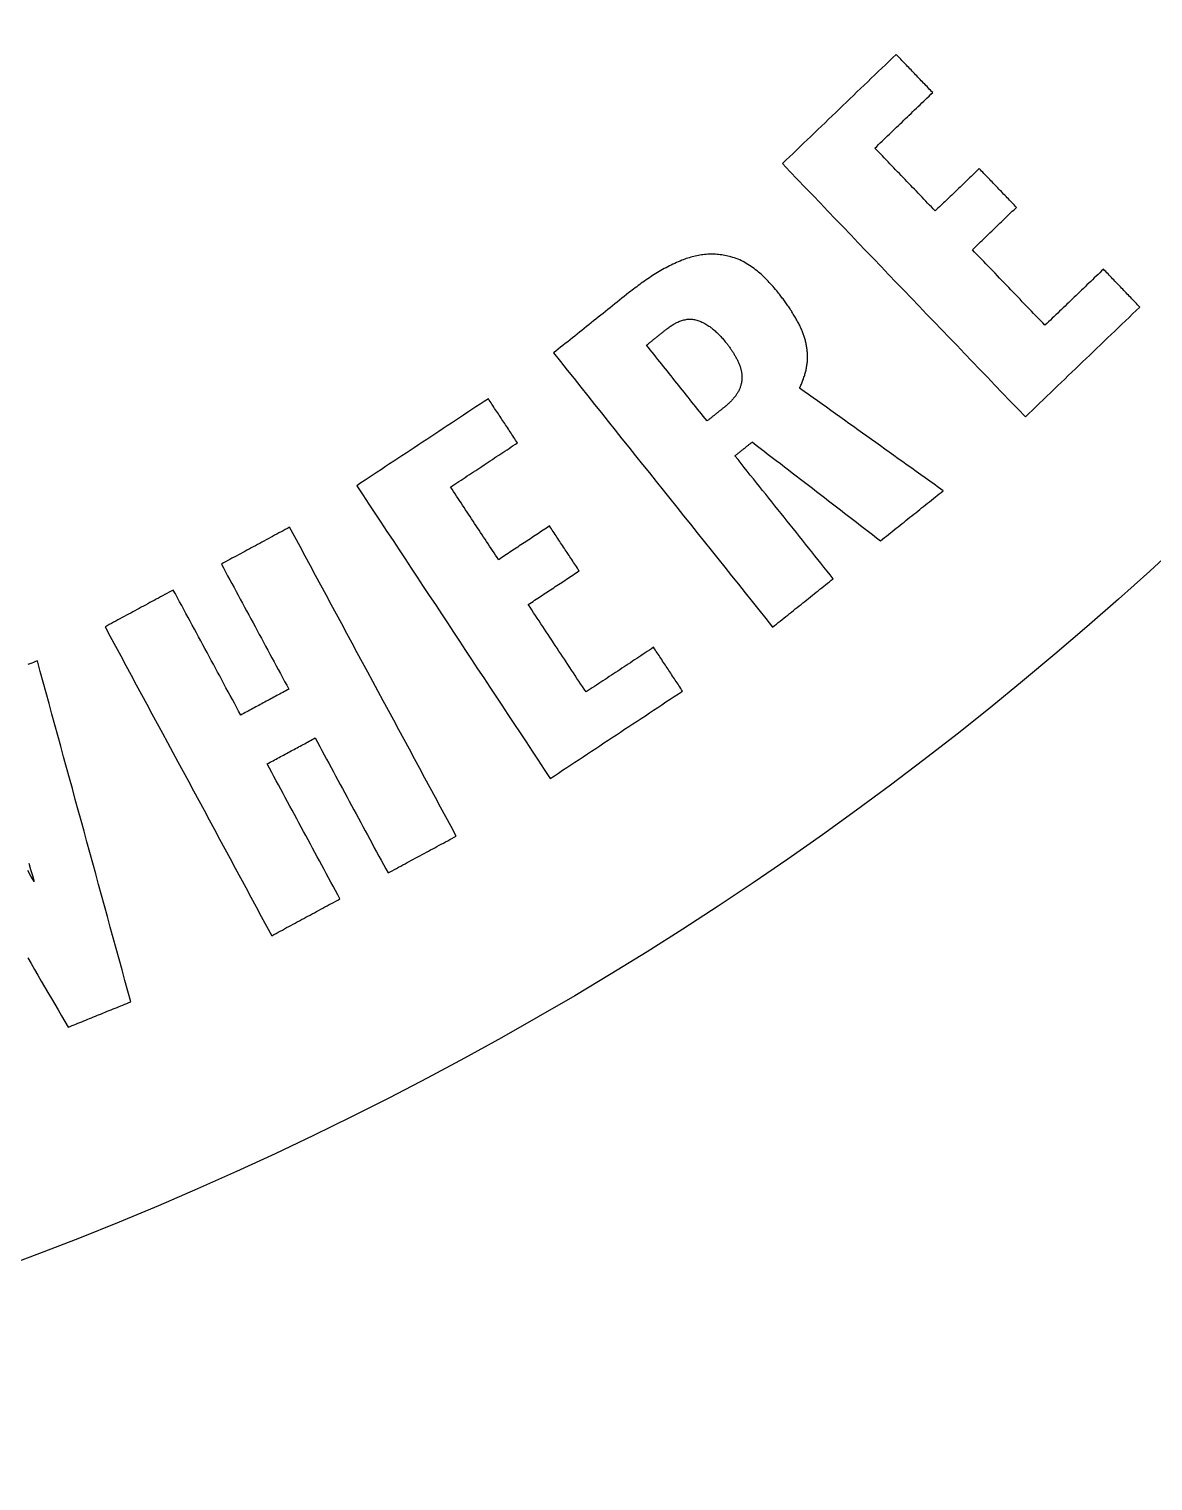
# Model space of a CAD drawing. Header units: millimetres. Extents: x -44.4 to 44.4, y -44.4 to 44.4.
# Drawn here: x 15.66 to 29.93, y -44.45 to -26.02 of the extents above; entities that cross this region are included whole.
import ezdxf

# ---------------------------------------------------------------- set-up
doc = ezdxf.new("R2010")
doc.units = ezdxf.units.MM
doc.layers.add('PERIMETER', color=1, linetype='Continuous')
doc.layers.add('TEXT', color=5, linetype='Continuous')

msp = doc.modelspace()

# ---------------------------------------------------------------- linework, layer by layer
at = {"layer": 'PERIMETER'}
msp.add_circle((0, 0), 44.45, dxfattribs=at)
at = {"layer": 'TEXT'}
for points in [[(28.309, -30.944), (28.354, -30.901), (28.399, -30.857), (28.445, -30.814), (28.49, -30.77), (28.536, -30.726), (28.581, -30.683), (28.626, -30.639), (28.672, -30.596), (28.717, -30.552), (28.763, -30.509), (28.808, -30.465), (28.853, -30.421), (28.899, -30.378), (28.944, -30.334), (28.989, -30.291), (29.035, -30.247), (29.08, -30.204), (29.126, -30.16), (29.171, -30.117), (29.216, -30.073), (29.262, -30.029), (29.307, -29.986), (29.352, -29.942), (29.398, -29.899), (29.443, -29.855), (29.489, -29.812), (29.534, -29.768), (29.579, -29.724), (29.625, -29.681), (29.67, -29.637), (29.716, -29.594), (29.761, -29.55), (29.747, -29.535), (29.732, -29.52), (29.718, -29.505), (29.703, -29.49), (29.689, -29.475), (29.675, -29.46), (29.66, -29.445), (29.646, -29.43), (29.631, -29.415), (29.617, -29.4), (29.603, -29.385), (29.588, -29.37), (29.574, -29.355), (29.559, -29.34), (29.545, -29.325), (29.53, -29.31), (29.516, -29.295), (29.502, -29.28), (29.487, -29.265), (29.473, -29.25), (29.458, -29.235), (29.444, -29.22), (29.43, -29.205), (29.415, -29.19), (29.401, -29.175), (29.386, -29.16), (29.372, -29.145), (29.358, -29.13), (29.343, -29.115), (29.329, -29.1), (29.314, -29.085), (29.3, -29.07), (29.277, -29.092), (29.254, -29.115), (29.231, -29.137), (29.207, -29.159), (29.184, -29.181), (29.161, -29.204), (29.138, -29.226), (29.115, -29.248), (29.091, -29.27), (29.068, -29.293), (29.045, -29.315), (29.022, -29.337), (28.999, -29.359), (28.975, -29.382), (28.952, -29.404), (28.929, -29.426), (28.906, -29.448), (28.883, -29.471), (28.86, -29.493), (28.836, -29.515), (28.813, -29.538), (28.79, -29.56), (28.767, -29.582), (28.744, -29.604), (28.72, -29.627), (28.697, -29.649), (28.674, -29.671), (28.651, -29.693), (28.628, -29.716), (28.604, -29.738), (28.581, -29.76), (28.558, -29.782), (28.529, -29.752), (28.5, -29.722), (28.472, -29.692), (28.443, -29.662), (28.414, -29.632), (28.385, -29.602), (28.356, -29.572), (28.328, -29.542), (28.299, -29.512), (28.27, -29.482), (28.241, -29.452), (28.212, -29.422), (28.184, -29.392), (28.155, -29.362), (28.126, -29.332), (28.097, -29.302), (28.068, -29.272), (28.04, -29.242), (28.011, -29.212), (27.982, -29.182), (27.953, -29.152), (27.924, -29.122), (27.896, -29.092), (27.867, -29.062), (27.838, -29.032), (27.809, -29.002), (27.78, -28.972), (27.752, -28.942), (27.723, -28.912), (27.694, -28.882), (27.665, -28.852), (27.636, -28.822), (27.654, -28.805), (27.671, -28.789), (27.689, -28.772), (27.706, -28.755), (27.724, -28.738), (27.741, -28.721), (27.759, -28.705), (27.776, -28.688), (27.794, -28.671), (27.811, -28.654), (27.829, -28.638), (27.846, -28.621), (27.864, -28.604), (27.881, -28.587), (27.899, -28.57), (27.916, -28.554), (27.934, -28.537), (27.951, -28.52), (27.969, -28.503), (27.986, -28.486), (28.004, -28.47), (28.021, -28.453), (28.038, -28.436), (28.056, -28.419), (28.073, -28.403), (28.091, -28.386), (28.108, -28.369), (28.126, -28.352), (28.143, -28.335), (28.161, -28.319), (28.178, -28.302), (28.196, -28.285), (28.181, -28.27), (28.166, -28.254), (28.152, -28.239), (28.137, -28.224), (28.122, -28.208), (28.107, -28.193), (28.093, -28.177), (28.078, -28.162), (28.063, -28.147), (28.048, -28.131), (28.033, -28.116), (28.019, -28.101), (28.004, -28.085), (27.989, -28.07), (27.974, -28.054), (27.96, -28.039), (27.945, -28.024), (27.93, -28.008), (27.915, -27.993), (27.901, -27.978), (27.886, -27.962), (27.871, -27.947), (27.856, -27.931), (27.842, -27.916), (27.827, -27.901), (27.812, -27.885), (27.797, -27.87), (27.783, -27.855), (27.768, -27.839), (27.753, -27.824), (27.738, -27.808), (27.724, -27.793), (27.706, -27.81), (27.689, -27.827), (27.671, -27.843), (27.654, -27.86), (27.636, -27.877), (27.619, -27.894), (27.601, -27.911), (27.584, -27.927), (27.566, -27.944), (27.549, -27.961), (27.531, -27.978), (27.514, -27.995), (27.496, -28.011), (27.479, -28.028), (27.461, -28.045), (27.444, -28.062), (27.426, -28.078), (27.409, -28.095), (27.391, -28.112), (27.374, -28.129), (27.356, -28.146), (27.339, -28.162), (27.321, -28.179), (27.304, -28.196), (27.286, -28.213), (27.269, -28.229), (27.252, -28.246), (27.234, -28.263), (27.217, -28.28), (27.199, -28.297), (27.182, -28.313), (27.164, -28.33), (27.14, -28.305), (27.116, -28.28), (27.092, -28.255), (27.068, -28.23), (27.044, -28.206), (27.021, -28.181), (26.997, -28.156), (26.973, -28.131), (26.949, -28.106), (26.925, -28.081), (26.901, -28.056), (26.877, -28.031), (26.853, -28.006), (26.829, -27.981), (26.805, -27.956), (26.781, -27.931), (26.757, -27.906), (26.733, -27.882), (26.71, -27.857), (26.686, -27.832), (26.662, -27.807), (26.638, -27.782), (26.614, -27.757), (26.59, -27.732), (26.566, -27.707), (26.542, -27.682), (26.518, -27.657), (26.494, -27.632), (26.47, -27.607), (26.446, -27.582), (26.422, -27.558), (26.399, -27.533), (26.421, -27.511), (26.444, -27.489), (26.467, -27.467), (26.49, -27.445), (26.513, -27.423), (26.536, -27.4), (26.559, -27.378), (26.582, -27.356), (26.605, -27.334), (26.628, -27.312), (26.651, -27.29), (26.674, -27.268), (26.697, -27.246), (26.72, -27.224), (26.743, -27.202), (26.766, -27.18), (26.788, -27.158), (26.811, -27.136), (26.834, -27.114), (26.857, -27.092), (26.88, -27.07), (26.903, -27.048), (26.926, -27.026), (26.949, -27.004), (26.972, -26.982), (26.995, -26.96), (27.018, -26.938), (27.041, -26.916), (27.064, -26.894), (27.087, -26.872), (27.11, -26.85), (27.133, -26.828), (27.118, -26.813), (27.104, -26.798), (27.089, -26.783), (27.074, -26.767), (27.06, -26.752), (27.045, -26.737), (27.031, -26.722), (27.016, -26.707), (27.002, -26.692), (26.987, -26.677), (26.973, -26.662), (26.958, -26.646), (26.944, -26.631), (26.929, -26.616), (26.915, -26.601), (26.9, -26.586), (26.886, -26.571), (26.871, -26.556), (26.857, -26.541), (26.842, -26.525), (26.828, -26.51), (26.813, -26.495), (26.799, -26.48), (26.784, -26.465), (26.77, -26.45), (26.755, -26.435), (26.741, -26.42), (26.726, -26.404), (26.711, -26.389), (26.697, -26.374), (26.682, -26.359), (26.668, -26.344), (26.623, -26.387), (26.578, -26.431), (26.532, -26.474), (26.487, -26.517), (26.442, -26.561), (26.397, -26.604), (26.352, -26.647), (26.307, -26.691), (26.262, -26.734), (26.217, -26.777), (26.171, -26.82), (26.126, -26.864), (26.081, -26.907), (26.036, -26.95), (25.991, -26.994), (25.946, -27.037), (25.901, -27.08), (25.855, -27.124), (25.81, -27.167), (25.765, -27.21), (25.72, -27.254), (25.675, -27.297), (25.63, -27.34), (25.585, -27.384), (25.54, -27.427), (25.494, -27.47), (25.449, -27.514), (25.404, -27.557), (25.359, -27.6), (25.314, -27.644), (25.269, -27.687), (25.224, -27.73), (25.32, -27.831), (25.416, -27.931), (25.513, -28.032), (25.609, -28.132), (25.706, -28.232), (25.802, -28.333), (25.898, -28.433), (25.995, -28.534), (26.091, -28.634), (26.188, -28.735), (26.284, -28.835), (26.381, -28.936), (26.477, -29.036), (26.573, -29.136), (26.67, -29.237), (26.766, -29.337), (26.863, -29.438), (26.959, -29.538), (27.055, -29.639), (27.152, -29.739), (27.248, -29.839), (27.345, -29.94), (27.441, -30.04), (27.537, -30.141), (27.634, -30.241), (27.73, -30.342), (27.827, -30.442), (27.923, -30.542), (28.019, -30.643), (28.116, -30.743), (28.212, -30.844)], [(25.1, -33.613), (25.124, -33.594), (25.148, -33.574), (25.172, -33.555), (25.196, -33.536), (25.22, -33.517), (25.244, -33.498), (25.268, -33.478), (25.292, -33.459), (25.316, -33.44), (25.34, -33.421), (25.364, -33.401), (25.388, -33.382), (25.412, -33.363), (25.437, -33.344), (25.461, -33.325), (25.485, -33.305), (25.509, -33.286), (25.533, -33.267), (25.557, -33.248), (25.581, -33.229), (25.605, -33.209), (25.629, -33.19), (25.653, -33.171), (25.677, -33.152), (25.701, -33.132), (25.725, -33.113), (25.749, -33.094), (25.773, -33.075), (25.797, -33.056), (25.821, -33.036), (25.845, -33.017), (25.869, -32.998), (25.83, -32.949), (25.791, -32.901), (25.752, -32.852), (25.713, -32.803), (25.674, -32.754), (25.635, -32.706), (25.596, -32.657), (25.557, -32.608), (25.518, -32.559), (25.479, -32.511), (25.44, -32.462), (25.402, -32.413), (25.363, -32.365), (25.324, -32.316), (25.285, -32.267), (25.246, -32.218), (25.207, -32.17), (25.168, -32.121), (25.129, -32.072), (25.09, -32.023), (25.051, -31.975), (25.012, -31.926), (24.973, -31.877), (24.934, -31.828), (24.895, -31.78), (24.856, -31.731), (24.817, -31.682), (24.778, -31.634), (24.739, -31.585), (24.7, -31.536), (24.661, -31.487), (24.622, -31.439), (24.629, -31.433), (24.636, -31.428), (24.643, -31.422), (24.65, -31.417), (24.657, -31.411), (24.663, -31.406), (24.67, -31.4), (24.677, -31.395), (24.684, -31.389), (24.691, -31.384), (24.698, -31.378), (24.704, -31.373), (24.711, -31.367), (24.718, -31.362), (24.725, -31.357), (24.732, -31.351), (24.739, -31.346), (24.746, -31.34), (24.752, -31.335), (24.759, -31.329), (24.766, -31.324), (24.773, -31.318), (24.78, -31.313), (24.787, -31.307), (24.793, -31.302), (24.8, -31.296), (24.807, -31.291), (24.814, -31.285), (24.821, -31.28), (24.828, -31.274), (24.835, -31.269), (24.841, -31.263), (24.892, -31.303), (24.943, -31.342), (24.994, -31.381), (25.045, -31.42), (25.096, -31.459), (25.147, -31.499), (25.198, -31.538), (25.249, -31.577), (25.3, -31.616), (25.35, -31.655), (25.401, -31.694), (25.452, -31.734), (25.503, -31.773), (25.554, -31.812), (25.605, -31.851), (25.656, -31.89), (25.707, -31.929), (25.758, -31.969), (25.809, -32.008), (25.86, -32.047), (25.91, -32.086), (25.961, -32.125), (26.012, -32.165), (26.063, -32.204), (26.114, -32.243), (26.165, -32.282), (26.216, -32.321), (26.267, -32.36), (26.318, -32.4), (26.369, -32.439), (26.42, -32.478), (26.47, -32.517), (26.495, -32.497), (26.52, -32.477), (26.545, -32.458), (26.57, -32.438), (26.595, -32.418), (26.619, -32.398), (26.644, -32.378), (26.669, -32.358), (26.694, -32.338), (26.719, -32.319), (26.744, -32.299), (26.768, -32.279), (26.793, -32.259), (26.818, -32.239), (26.843, -32.219), (26.868, -32.199), (26.893, -32.18), (26.917, -32.16), (26.942, -32.14), (26.967, -32.12), (26.992, -32.1), (27.017, -32.08), (27.042, -32.06), (27.066, -32.041), (27.091, -32.021), (27.116, -32.001), (27.141, -31.981), (27.166, -31.961), (27.191, -31.941), (27.216, -31.921), (27.24, -31.902), (27.265, -31.882), (27.208, -31.841), (27.151, -31.8), (27.094, -31.76), (27.037, -31.719), (26.98, -31.678), (26.923, -31.638), (26.866, -31.597), (26.809, -31.556), (26.752, -31.515), (26.695, -31.475), (26.638, -31.434), (26.581, -31.393), (26.525, -31.353), (26.468, -31.312), (26.411, -31.271), (26.354, -31.23), (26.297, -31.19), (26.24, -31.149), (26.183, -31.108), (26.126, -31.068), (26.069, -31.027), (26.012, -30.986), (25.955, -30.945), (25.898, -30.905), (25.841, -30.864), (25.784, -30.823), (25.727, -30.783), (25.67, -30.742), (25.613, -30.701), (25.556, -30.66), (25.499, -30.62), (25.442, -30.579), (25.448, -30.567), (25.454, -30.555), (25.459, -30.542), (25.465, -30.53), (25.47, -30.518), (25.475, -30.505), (25.48, -30.493), (25.485, -30.48), (25.49, -30.467), (25.494, -30.455), (25.498, -30.442), (25.503, -30.429), (25.507, -30.416), (25.511, -30.403), (25.514, -30.39), (25.518, -30.377), (25.521, -30.364), (25.524, -30.351), (25.527, -30.338), (25.529, -30.325), (25.532, -30.311), (25.534, -30.298), (25.536, -30.285), (25.538, -30.271), (25.539, -30.258), (25.541, -30.245), (25.542, -30.231), (25.542, -30.218), (25.543, -30.204), (25.543, -30.191), (25.543, -30.177), (25.543, -30.164), (25.543, -30.151), (25.542, -30.138), (25.541, -30.126), (25.54, -30.113), (25.539, -30.1), (25.537, -30.087), (25.536, -30.075), (25.534, -30.062), (25.532, -30.05), (25.53, -30.037), (25.527, -30.024), (25.525, -30.012), (25.522, -29.999), (25.519, -29.987), (25.516, -29.975), (25.512, -29.962), (25.509, -29.95), (25.505, -29.938), (25.502, -29.926), (25.498, -29.913), (25.493, -29.901), (25.489, -29.889), (25.485, -29.877), (25.48, -29.866), (25.475, -29.854), (25.47, -29.842), (25.465, -29.83), (25.46, -29.819), (25.455, -29.807), (25.449, -29.795), (25.444, -29.784), (25.438, -29.773), (25.431, -29.759), (25.424, -29.745), (25.416, -29.732), (25.409, -29.718), (25.401, -29.705), (25.394, -29.691), (25.386, -29.678), (25.378, -29.665), (25.37, -29.652), (25.362, -29.639), (25.354, -29.625), (25.346, -29.612), (25.338, -29.599), (25.329, -29.587), (25.321, -29.574), (25.313, -29.561), (25.304, -29.548), (25.295, -29.535), (25.286, -29.523), (25.278, -29.51), (25.269, -29.498), (25.26, -29.485), (25.251, -29.473), (25.242, -29.46), (25.232, -29.448), (25.223, -29.436), (25.214, -29.423), (25.205, -29.411), (25.195, -29.399), (25.186, -29.387), (25.176, -29.375), (25.167, -29.363), (25.152, -29.344), (25.137, -29.326), (25.121, -29.308), (25.106, -29.29), (25.09, -29.272), (25.074, -29.255), (25.058, -29.237), (25.042, -29.22), (25.025, -29.203), (25.008, -29.186), (24.991, -29.17), (24.974, -29.154), (24.957, -29.138), (24.939, -29.122), (24.921, -29.107), (24.902, -29.092), (24.884, -29.077), (24.865, -29.063), (24.846, -29.049), (24.826, -29.035), (24.807, -29.022), (24.787, -29.009), (24.766, -28.997), (24.746, -28.985), (24.725, -28.974), (24.704, -28.964), (24.682, -28.953), (24.661, -28.944), (24.639, -28.935), (24.616, -28.927), (24.594, -28.92), (24.571, -28.913), (24.552, -28.908), (24.533, -28.903), (24.513, -28.899), (24.494, -28.895), (24.474, -28.891), (24.454, -28.888), (24.435, -28.886), (24.415, -28.884), (24.395, -28.882), (24.375, -28.881), (24.355, -28.88), (24.335, -28.879), (24.316, -28.879), (24.296, -28.88), (24.276, -28.881), (24.256, -28.882), (24.236, -28.884), (24.216, -28.886), (24.197, -28.889), (24.177, -28.892), (24.157, -28.895), (24.138, -28.899), (24.118, -28.903), (24.099, -28.908), (24.08, -28.913), (24.061, -28.918), (24.042, -28.924), (24.023, -28.93), (24.004, -28.936), (23.985, -28.943), (23.966, -28.95), (23.948, -28.957), (23.925, -28.966), (23.902, -28.976), (23.88, -28.986), (23.857, -28.996), (23.835, -29.007), (23.813, -29.017), (23.791, -29.029), (23.769, -29.04), (23.747, -29.051), (23.725, -29.063), (23.704, -29.075), (23.682, -29.087), (23.661, -29.1), (23.639, -29.112), (23.618, -29.125), (23.597, -29.138), (23.576, -29.151), (23.556, -29.164), (23.535, -29.178), (23.514, -29.192), (23.494, -29.206), (23.474, -29.22), (23.453, -29.234), (23.433, -29.248), (23.413, -29.262), (23.393, -29.277), (23.374, -29.292), (23.354, -29.307), (23.334, -29.322), (23.315, -29.337), (23.295, -29.352), (23.276, -29.367), (23.246, -29.391), (23.216, -29.415), (23.186, -29.439), (23.156, -29.463), (23.126, -29.487), (23.096, -29.511), (23.066, -29.535), (23.037, -29.559), (23.007, -29.583), (22.977, -29.607), (22.947, -29.631), (22.917, -29.655), (22.887, -29.678), (22.857, -29.702), (22.827, -29.726), (22.797, -29.75), (22.767, -29.774), (22.737, -29.798), (22.707, -29.822), (22.677, -29.846), (22.647, -29.87), (22.617, -29.894), (22.588, -29.918), (22.558, -29.942), (22.528, -29.966), (22.498, -29.99), (22.468, -30.014), (22.438, -30.038), (22.408, -30.061), (22.378, -30.085), (22.348, -30.109), (22.318, -30.133), (22.405, -30.242), (22.492, -30.351), (22.579, -30.459), (22.666, -30.568), (22.753, -30.677), (22.84, -30.786), (22.927, -30.894), (23.014, -31.003), (23.101, -31.112), (23.187, -31.221), (23.274, -31.329), (23.361, -31.438), (23.448, -31.547), (23.535, -31.656), (23.622, -31.764), (23.709, -31.873), (23.796, -31.982), (23.883, -32.09), (23.97, -32.199), (24.057, -32.308), (24.144, -32.417), (24.231, -32.525), (24.318, -32.634), (24.405, -32.743), (24.492, -32.852), (24.578, -32.96), (24.665, -33.069), (24.752, -33.178), (24.839, -33.287), (24.926, -33.395), (25.013, -33.504)], [(24.269, -30.996), (24.244, -30.966), (24.22, -30.936), (24.196, -30.906), (24.172, -30.876), (24.148, -30.846), (24.124, -30.816), (24.1, -30.786), (24.076, -30.756), (24.052, -30.726), (24.028, -30.695), (24.004, -30.665), (23.98, -30.635), (23.956, -30.605), (23.932, -30.575), (23.908, -30.545), (23.884, -30.515), (23.86, -30.485), (23.836, -30.455), (23.812, -30.425), (23.788, -30.395), (23.764, -30.365), (23.74, -30.335), (23.716, -30.305), (23.692, -30.275), (23.667, -30.244), (23.643, -30.214), (23.619, -30.184), (23.595, -30.154), (23.571, -30.124), (23.547, -30.094), (23.523, -30.064), (23.499, -30.034), (23.507, -30.028), (23.515, -30.021), (23.523, -30.015), (23.53, -30.009), (23.538, -30.003), (23.546, -29.997), (23.554, -29.99), (23.561, -29.984), (23.569, -29.978), (23.577, -29.972), (23.585, -29.965), (23.593, -29.959), (23.6, -29.953), (23.608, -29.947), (23.616, -29.941), (23.624, -29.934), (23.632, -29.928), (23.639, -29.922), (23.647, -29.916), (23.655, -29.909), (23.663, -29.903), (23.67, -29.897), (23.678, -29.891), (23.686, -29.885), (23.694, -29.878), (23.702, -29.872), (23.709, -29.866), (23.717, -29.86), (23.725, -29.853), (23.733, -29.847), (23.741, -29.841), (23.748, -29.835), (23.759, -29.826), (23.77, -29.818), (23.781, -29.81), (23.792, -29.802), (23.803, -29.794), (23.814, -29.787), (23.826, -29.779), (23.837, -29.772), (23.849, -29.765), (23.861, -29.759), (23.873, -29.752), (23.885, -29.746), (23.897, -29.741), (23.91, -29.735), (23.922, -29.73), (23.935, -29.725), (23.948, -29.721), (23.961, -29.717), (23.974, -29.714), (23.988, -29.711), (24.001, -29.708), (24.014, -29.706), (24.028, -29.705), (24.041, -29.704), (24.055, -29.704), (24.069, -29.704), (24.082, -29.705), (24.096, -29.707), (24.109, -29.709), (24.122, -29.712), (24.136, -29.715), (24.149, -29.719), (24.162, -29.724), (24.176, -29.729), (24.189, -29.734), (24.203, -29.74), (24.216, -29.746), (24.229, -29.753), (24.241, -29.76), (24.254, -29.767), (24.266, -29.775), (24.278, -29.783), (24.29, -29.791), (24.302, -29.799), (24.314, -29.808), (24.326, -29.816), (24.337, -29.825), (24.348, -29.835), (24.359, -29.844), (24.37, -29.853), (24.381, -29.863), (24.391, -29.873), (24.402, -29.883), (24.412, -29.893), (24.422, -29.904), (24.432, -29.914), (24.442, -29.925), (24.452, -29.935), (24.462, -29.946), (24.471, -29.957), (24.481, -29.968), (24.49, -29.979), (24.499, -29.99), (24.508, -30.002), (24.515, -30.01), (24.522, -30.018), (24.528, -30.027), (24.535, -30.035), (24.541, -30.044), (24.548, -30.053), (24.554, -30.061), (24.56, -30.07), (24.566, -30.079), (24.572, -30.088), (24.578, -30.096), (24.584, -30.105), (24.59, -30.114), (24.596, -30.123), (24.602, -30.132), (24.607, -30.141), (24.613, -30.151), (24.618, -30.16), (24.624, -30.169), (24.629, -30.178), (24.634, -30.188), (24.639, -30.197), (24.644, -30.207), (24.649, -30.216), (24.654, -30.226), (24.658, -30.236), (24.663, -30.245), (24.667, -30.255), (24.671, -30.265), (24.675, -30.275), (24.679, -30.285), (24.683, -30.295), (24.686, -30.303), (24.689, -30.311), (24.691, -30.319), (24.694, -30.328), (24.696, -30.336), (24.698, -30.344), (24.7, -30.352), (24.702, -30.361), (24.704, -30.369), (24.705, -30.378), (24.707, -30.386), (24.708, -30.395), (24.709, -30.403), (24.709, -30.412), (24.71, -30.42), (24.71, -30.429), (24.711, -30.437), (24.711, -30.446), (24.71, -30.455), (24.71, -30.463), (24.709, -30.472), (24.709, -30.48), (24.708, -30.489), (24.707, -30.497), (24.705, -30.506), (24.704, -30.514), (24.702, -30.523), (24.7, -30.531), (24.698, -30.539), (24.696, -30.547), (24.693, -30.556), (24.69, -30.564), (24.687, -30.574), (24.683, -30.584), (24.679, -30.593), (24.675, -30.603), (24.67, -30.612), (24.665, -30.622), (24.66, -30.631), (24.655, -30.64), (24.649, -30.649), (24.643, -30.658), (24.637, -30.666), (24.631, -30.675), (24.625, -30.684), (24.618, -30.692), (24.612, -30.7), (24.605, -30.708), (24.598, -30.716), (24.591, -30.724), (24.584, -30.732), (24.577, -30.74), (24.57, -30.747), (24.562, -30.755), (24.555, -30.762), (24.547, -30.769), (24.539, -30.776), (24.532, -30.784), (24.524, -30.791), (24.516, -30.798), (24.508, -30.804), (24.5, -30.811), (24.492, -30.818), (24.483, -30.824), (24.477, -30.83), (24.47, -30.835), (24.463, -30.841), (24.456, -30.846), (24.45, -30.851), (24.443, -30.857), (24.436, -30.862), (24.43, -30.867), (24.423, -30.873), (24.416, -30.878), (24.409, -30.883), (24.403, -30.889), (24.396, -30.894), (24.389, -30.9), (24.383, -30.905), (24.376, -30.91), (24.369, -30.916), (24.363, -30.921), (24.356, -30.926), (24.349, -30.932), (24.342, -30.937), (24.336, -30.943), (24.329, -30.948), (24.322, -30.953), (24.316, -30.959), (24.309, -30.964), (24.302, -30.969), (24.295, -30.975), (24.289, -30.98), (24.282, -30.985), (24.275, -30.991)], [(22.277, -35.534), (22.329, -35.5), (22.381, -35.465), (22.434, -35.43), (22.486, -35.396), (22.539, -35.361), (22.591, -35.326), (22.644, -35.292), (22.696, -35.257), (22.749, -35.222), (22.801, -35.187), (22.854, -35.153), (22.906, -35.118), (22.959, -35.083), (23.011, -35.049), (23.064, -35.014), (23.116, -34.979), (23.169, -34.945), (23.221, -34.91), (23.274, -34.875), (23.326, -34.841), (23.379, -34.806), (23.431, -34.771), (23.484, -34.737), (23.536, -34.702), (23.589, -34.667), (23.641, -34.633), (23.694, -34.598), (23.746, -34.563), (23.798, -34.528), (23.851, -34.494), (23.903, -34.459), (23.956, -34.424), (23.944, -34.407), (23.933, -34.39), (23.922, -34.372), (23.91, -34.355), (23.899, -34.338), (23.887, -34.32), (23.876, -34.303), (23.864, -34.286), (23.853, -34.268), (23.841, -34.251), (23.83, -34.234), (23.818, -34.216), (23.807, -34.199), (23.795, -34.182), (23.784, -34.164), (23.772, -34.147), (23.761, -34.129), (23.75, -34.112), (23.738, -34.095), (23.727, -34.077), (23.715, -34.06), (23.704, -34.043), (23.692, -34.025), (23.681, -34.008), (23.669, -33.991), (23.658, -33.973), (23.646, -33.956), (23.635, -33.939), (23.623, -33.921), (23.612, -33.904), (23.6, -33.887), (23.589, -33.869), (23.562, -33.887), (23.535, -33.905), (23.509, -33.922), (23.482, -33.94), (23.455, -33.958), (23.428, -33.976), (23.401, -33.993), (23.374, -34.011), (23.348, -34.029), (23.321, -34.046), (23.294, -34.064), (23.267, -34.082), (23.24, -34.1), (23.214, -34.117), (23.187, -34.135), (23.16, -34.153), (23.133, -34.17), (23.106, -34.188), (23.08, -34.206), (23.053, -34.224), (23.026, -34.241), (22.999, -34.259), (22.972, -34.277), (22.945, -34.295), (22.919, -34.312), (22.892, -34.33), (22.865, -34.348), (22.838, -34.365), (22.811, -34.383), (22.785, -34.401), (22.758, -34.419), (22.731, -34.436), (22.708, -34.402), (22.685, -34.367), (22.662, -34.332), (22.639, -34.297), (22.616, -34.263), (22.593, -34.228), (22.57, -34.193), (22.547, -34.159), (22.525, -34.124), (22.502, -34.089), (22.479, -34.055), (22.456, -34.02), (22.433, -33.985), (22.41, -33.95), (22.387, -33.916), (22.364, -33.881), (22.341, -33.846), (22.318, -33.812), (22.295, -33.777), (22.272, -33.742), (22.249, -33.708), (22.226, -33.673), (22.204, -33.638), (22.181, -33.603), (22.158, -33.569), (22.135, -33.534), (22.112, -33.499), (22.089, -33.465), (22.066, -33.43), (22.043, -33.395), (22.02, -33.361), (21.997, -33.326), (22.017, -33.312), (22.038, -33.299), (22.058, -33.286), (22.078, -33.272), (22.098, -33.259), (22.118, -33.246), (22.139, -33.232), (22.159, -33.219), (22.179, -33.206), (22.199, -33.192), (22.22, -33.179), (22.24, -33.166), (22.26, -33.152), (22.28, -33.139), (22.3, -33.125), (22.321, -33.112), (22.341, -33.099), (22.361, -33.085), (22.381, -33.072), (22.401, -33.059), (22.422, -33.045), (22.442, -33.032), (22.462, -33.019), (22.482, -33.005), (22.503, -32.992), (22.523, -32.978), (22.543, -32.965), (22.563, -32.952), (22.583, -32.938), (22.604, -32.925), (22.624, -32.912), (22.644, -32.898), (22.632, -32.88), (22.621, -32.863), (22.609, -32.845), (22.597, -32.827), (22.585, -32.809), (22.574, -32.792), (22.562, -32.774), (22.55, -32.756), (22.538, -32.738), (22.527, -32.72), (22.515, -32.703), (22.503, -32.685), (22.491, -32.667), (22.48, -32.649), (22.468, -32.632), (22.456, -32.614), (22.444, -32.596), (22.433, -32.578), (22.421, -32.56), (22.409, -32.543), (22.397, -32.525), (22.386, -32.507), (22.374, -32.489), (22.362, -32.472), (22.35, -32.454), (22.339, -32.436), (22.327, -32.418), (22.315, -32.4), (22.303, -32.383), (22.292, -32.365), (22.28, -32.347), (22.268, -32.329), (22.248, -32.343), (22.228, -32.356), (22.207, -32.369), (22.187, -32.383), (22.167, -32.396), (22.147, -32.409), (22.127, -32.423), (22.106, -32.436), (22.086, -32.45), (22.066, -32.463), (22.046, -32.476), (22.025, -32.49), (22.005, -32.503), (21.985, -32.516), (21.965, -32.53), (21.945, -32.543), (21.924, -32.556), (21.904, -32.57), (21.884, -32.583), (21.864, -32.597), (21.844, -32.61), (21.823, -32.623), (21.803, -32.637), (21.783, -32.65), (21.763, -32.663), (21.742, -32.677), (21.722, -32.69), (21.702, -32.703), (21.682, -32.717), (21.662, -32.73), (21.641, -32.744), (21.621, -32.757), (21.602, -32.728), (21.583, -32.699), (21.564, -32.67), (21.545, -32.642), (21.526, -32.613), (21.507, -32.584), (21.488, -32.555), (21.469, -32.526), (21.45, -32.497), (21.431, -32.469), (21.412, -32.44), (21.393, -32.411), (21.374, -32.382), (21.354, -32.353), (21.335, -32.325), (21.316, -32.296), (21.297, -32.267), (21.278, -32.238), (21.259, -32.209), (21.24, -32.18), (21.221, -32.152), (21.202, -32.123), (21.183, -32.094), (21.164, -32.065), (21.145, -32.036), (21.126, -32.007), (21.107, -31.979), (21.088, -31.95), (21.069, -31.921), (21.05, -31.892), (21.031, -31.863), (21.012, -31.835), (21.038, -31.817), (21.065, -31.799), (21.091, -31.782), (21.118, -31.764), (21.144, -31.747), (21.171, -31.729), (21.197, -31.712), (21.224, -31.694), (21.25, -31.677), (21.277, -31.659), (21.303, -31.642), (21.33, -31.624), (21.356, -31.607), (21.383, -31.589), (21.41, -31.572), (21.436, -31.554), (21.463, -31.537), (21.489, -31.519), (21.516, -31.501), (21.542, -31.484), (21.569, -31.466), (21.595, -31.449), (21.622, -31.431), (21.648, -31.414), (21.675, -31.396), (21.701, -31.379), (21.728, -31.361), (21.754, -31.344), (21.781, -31.326), (21.807, -31.309), (21.834, -31.291), (21.86, -31.274), (21.849, -31.256), (21.837, -31.239), (21.826, -31.221), (21.814, -31.204), (21.803, -31.186), (21.791, -31.169), (21.78, -31.151), (21.768, -31.134), (21.756, -31.116), (21.745, -31.099), (21.733, -31.081), (21.722, -31.064), (21.71, -31.046), (21.699, -31.029), (21.687, -31.011), (21.676, -30.994), (21.664, -30.976), (21.652, -30.959), (21.641, -30.941), (21.629, -30.924), (21.618, -30.906), (21.606, -30.889), (21.595, -30.871), (21.583, -30.854), (21.571, -30.836), (21.56, -30.819), (21.548, -30.801), (21.537, -30.784), (21.525, -30.766), (21.514, -30.749), (21.502, -30.731), (21.491, -30.714), (21.438, -30.748), (21.386, -30.783), (21.334, -30.817), (21.282, -30.852), (21.23, -30.886), (21.177, -30.921), (21.125, -30.955), (21.073, -30.99), (21.021, -31.024), (20.969, -31.059), (20.916, -31.093), (20.864, -31.128), (20.812, -31.162), (20.76, -31.197), (20.708, -31.231), (20.655, -31.266), (20.603, -31.3), (20.551, -31.335), (20.499, -31.369), (20.447, -31.404), (20.394, -31.438), (20.342, -31.473), (20.29, -31.507), (20.238, -31.542), (20.186, -31.576), (20.133, -31.611), (20.081, -31.645), (20.029, -31.68), (19.977, -31.714), (19.925, -31.749), (19.873, -31.783), (19.82, -31.818), (19.897, -31.934), (19.974, -32.05), (20.051, -32.166), (20.127, -32.282), (20.204, -32.398), (20.281, -32.514), (20.358, -32.631), (20.434, -32.747), (20.511, -32.863), (20.588, -32.979), (20.665, -33.095), (20.741, -33.211), (20.818, -33.327), (20.895, -33.444), (20.972, -33.56), (21.048, -33.676), (21.125, -33.792), (21.202, -33.908), (21.279, -34.024), (21.355, -34.141), (21.432, -34.257), (21.509, -34.373), (21.586, -34.489), (21.662, -34.605), (21.739, -34.721), (21.816, -34.837), (21.893, -34.954), (21.969, -35.07), (22.046, -35.186), (22.123, -35.302), (22.2, -35.418)], [(18.74, -37.53), (18.768, -37.515), (18.795, -37.501), (18.822, -37.486), (18.849, -37.471), (18.876, -37.457), (18.903, -37.442), (18.93, -37.427), (18.957, -37.413), (18.984, -37.398), (19.011, -37.384), (19.038, -37.369), (19.065, -37.354), (19.092, -37.34), (19.12, -37.325), (19.147, -37.311), (19.174, -37.296), (19.201, -37.281), (19.228, -37.267), (19.255, -37.252), (19.282, -37.238), (19.309, -37.223), (19.336, -37.208), (19.363, -37.194), (19.39, -37.179), (19.417, -37.164), (19.444, -37.15), (19.471, -37.135), (19.499, -37.121), (19.526, -37.106), (19.553, -37.091), (19.58, -37.077), (19.607, -37.062), (19.578, -37.009), (19.549, -36.955), (19.52, -36.902), (19.491, -36.848), (19.462, -36.794), (19.433, -36.741), (19.405, -36.687), (19.376, -36.634), (19.347, -36.58), (19.318, -36.527), (19.289, -36.473), (19.26, -36.42), (19.231, -36.366), (19.202, -36.313), (19.173, -36.259), (19.145, -36.205), (19.116, -36.152), (19.087, -36.098), (19.058, -36.045), (19.029, -35.991), (19, -35.938), (18.971, -35.884), (18.942, -35.831), (18.913, -35.777), (18.884, -35.724), (18.856, -35.67), (18.827, -35.616), (18.798, -35.563), (18.769, -35.509), (18.74, -35.456), (18.711, -35.402), (18.682, -35.349), (18.701, -35.338), (18.72, -35.328), (18.739, -35.318), (18.758, -35.308), (18.777, -35.297), (18.797, -35.287), (18.816, -35.277), (18.835, -35.266), (18.854, -35.256), (18.873, -35.246), (18.892, -35.236), (18.911, -35.225), (18.93, -35.215), (18.949, -35.205), (18.968, -35.195), (18.987, -35.184), (19.006, -35.174), (19.025, -35.164), (19.044, -35.153), (19.063, -35.143), (19.082, -35.133), (19.101, -35.123), (19.121, -35.112), (19.14, -35.102), (19.159, -35.092), (19.178, -35.081), (19.197, -35.071), (19.216, -35.061), (19.235, -35.051), (19.254, -35.04), (19.273, -35.03), (19.292, -35.02), (19.321, -35.073), (19.35, -35.127), (19.379, -35.18), (19.408, -35.234), (19.437, -35.287), (19.465, -35.341), (19.494, -35.394), (19.523, -35.448), (19.552, -35.502), (19.581, -35.555), (19.61, -35.609), (19.639, -35.662), (19.668, -35.716), (19.697, -35.769), (19.725, -35.823), (19.754, -35.876), (19.783, -35.93), (19.812, -35.983), (19.841, -36.037), (19.87, -36.091), (19.899, -36.144), (19.928, -36.198), (19.957, -36.251), (19.986, -36.305), (20.014, -36.358), (20.043, -36.412), (20.072, -36.465), (20.101, -36.519), (20.13, -36.572), (20.159, -36.626), (20.188, -36.68), (20.217, -36.733), (20.244, -36.718), (20.271, -36.704), (20.298, -36.689), (20.325, -36.675), (20.352, -36.66), (20.379, -36.645), (20.406, -36.631), (20.433, -36.616), (20.46, -36.602), (20.487, -36.587), (20.515, -36.572), (20.542, -36.558), (20.569, -36.543), (20.596, -36.529), (20.623, -36.514), (20.65, -36.499), (20.677, -36.485), (20.704, -36.47), (20.731, -36.455), (20.758, -36.441), (20.785, -36.426), (20.812, -36.412), (20.839, -36.397), (20.867, -36.382), (20.894, -36.368), (20.921, -36.353), (20.948, -36.339), (20.975, -36.324), (21.002, -36.309), (21.029, -36.295), (21.056, -36.28), (21.083, -36.266), (21.017, -36.143), (20.951, -36.021), (20.885, -35.898), (20.819, -35.775), (20.753, -35.653), (20.686, -35.53), (20.62, -35.408), (20.554, -35.285), (20.488, -35.163), (20.422, -35.04), (20.356, -34.918), (20.29, -34.795), (20.224, -34.673), (20.157, -34.55), (20.091, -34.428), (20.025, -34.305), (19.959, -34.183), (19.893, -34.06), (19.827, -33.938), (19.761, -33.815), (19.695, -33.693), (19.629, -33.57), (19.562, -33.448), (19.496, -33.325), (19.43, -33.203), (19.364, -33.08), (19.298, -32.958), (19.232, -32.835), (19.166, -32.713), (19.1, -32.59), (19.033, -32.468), (18.967, -32.345), (18.94, -32.36), (18.913, -32.374), (18.886, -32.389), (18.859, -32.403), (18.832, -32.418), (18.805, -32.433), (18.778, -32.447), (18.751, -32.462), (18.724, -32.476), (18.697, -32.491), (18.67, -32.506), (18.642, -32.52), (18.615, -32.535), (18.588, -32.55), (18.561, -32.564), (18.534, -32.579), (18.507, -32.593), (18.48, -32.608), (18.453, -32.623), (18.426, -32.637), (18.399, -32.652), (18.372, -32.666), (18.345, -32.681), (18.318, -32.696), (18.291, -32.71), (18.263, -32.725), (18.236, -32.739), (18.209, -32.754), (18.182, -32.769), (18.155, -32.783), (18.128, -32.798), (18.101, -32.813), (18.128, -32.862), (18.155, -32.912), (18.181, -32.961), (18.208, -33.011), (18.235, -33.061), (18.262, -33.11), (18.288, -33.16), (18.315, -33.209), (18.342, -33.259), (18.369, -33.309), (18.395, -33.358), (18.422, -33.408), (18.449, -33.457), (18.476, -33.507), (18.503, -33.557), (18.529, -33.606), (18.556, -33.656), (18.583, -33.706), (18.61, -33.755), (18.636, -33.805), (18.663, -33.854), (18.69, -33.904), (18.717, -33.954), (18.744, -34.003), (18.77, -34.053), (18.797, -34.102), (18.824, -34.152), (18.851, -34.202), (18.877, -34.251), (18.904, -34.301), (18.931, -34.351), (18.958, -34.4), (18.939, -34.41), (18.92, -34.421), (18.901, -34.431), (18.882, -34.441), (18.862, -34.452), (18.843, -34.462), (18.824, -34.472), (18.805, -34.482), (18.786, -34.493), (18.767, -34.503), (18.748, -34.513), (18.729, -34.524), (18.71, -34.534), (18.691, -34.544), (18.672, -34.554), (18.653, -34.565), (18.634, -34.575), (18.615, -34.585), (18.596, -34.596), (18.577, -34.606), (18.558, -34.616), (18.538, -34.626), (18.519, -34.637), (18.5, -34.647), (18.481, -34.657), (18.462, -34.668), (18.443, -34.678), (18.424, -34.688), (18.405, -34.698), (18.386, -34.709), (18.367, -34.719), (18.348, -34.729), (18.321, -34.68), (18.294, -34.63), (18.268, -34.58), (18.241, -34.531), (18.214, -34.481), (18.187, -34.432), (18.16, -34.382), (18.134, -34.332), (18.107, -34.283), (18.08, -34.233), (18.053, -34.184), (18.027, -34.134), (18, -34.084), (17.973, -34.035), (17.946, -33.985), (17.919, -33.935), (17.893, -33.886), (17.866, -33.836), (17.839, -33.787), (17.812, -33.737), (17.786, -33.687), (17.759, -33.638), (17.732, -33.588), (17.705, -33.539), (17.679, -33.489), (17.652, -33.439), (17.625, -33.39), (17.598, -33.34), (17.571, -33.29), (17.545, -33.241), (17.518, -33.191), (17.491, -33.142), (17.464, -33.156), (17.437, -33.171), (17.41, -33.185), (17.383, -33.2), (17.356, -33.215), (17.329, -33.229), (17.302, -33.244), (17.275, -33.259), (17.247, -33.273), (17.22, -33.288), (17.193, -33.302), (17.166, -33.317), (17.139, -33.332), (17.112, -33.346), (17.085, -33.361), (17.058, -33.375), (17.031, -33.39), (17.004, -33.405), (16.977, -33.419), (16.95, -33.434), (16.923, -33.448), (16.895, -33.463), (16.868, -33.478), (16.841, -33.492), (16.814, -33.507), (16.787, -33.522), (16.76, -33.536), (16.733, -33.551), (16.706, -33.565), (16.679, -33.58), (16.652, -33.595), (16.625, -33.609), (16.691, -33.732), (16.757, -33.854), (16.823, -33.977), (16.889, -34.099), (16.955, -34.222), (17.021, -34.344), (17.088, -34.467), (17.154, -34.589), (17.22, -34.712), (17.286, -34.834), (17.352, -34.957), (17.418, -35.079), (17.484, -35.202), (17.55, -35.324), (17.616, -35.447), (17.683, -35.569), (17.749, -35.692), (17.815, -35.815), (17.881, -35.937), (17.947, -36.06), (18.013, -36.182), (18.079, -36.305), (18.145, -36.427), (18.212, -36.55), (18.278, -36.672), (18.344, -36.795), (18.41, -36.917), (18.476, -37.04), (18.542, -37.162), (18.608, -37.285), (18.674, -37.407)]]:
    msp.add_lwpolyline(points, close=True, dxfattribs=at)
for points in [[(15.644, -37.811), (15.687, -37.884), (15.729, -37.958), (15.772, -38.031), (15.815, -38.105), (15.857, -38.178), (15.9, -38.251), (15.943, -38.325), (15.985, -38.398), (16.028, -38.471), (16.071, -38.545), (16.113, -38.618), (16.156, -38.692), (16.181, -38.681), (16.206, -38.671), (16.231, -38.661), (16.255, -38.651), (16.28, -38.641), (16.305, -38.631), (16.33, -38.621), (16.355, -38.611), (16.38, -38.601), (16.404, -38.59), (16.429, -38.58), (16.454, -38.57), (16.479, -38.56), (16.504, -38.55), (16.529, -38.54), (16.553, -38.53), (16.578, -38.52), (16.603, -38.51), (16.628, -38.499), (16.653, -38.489), (16.678, -38.479), (16.702, -38.469), (16.727, -38.459), (16.752, -38.449), (16.777, -38.439), (16.802, -38.429), (16.827, -38.419), (16.851, -38.409), (16.876, -38.398), (16.901, -38.388), (16.926, -38.378), (16.951, -38.368), (16.914, -38.233), (16.877, -38.098), (16.84, -37.962), (16.803, -37.827), (16.766, -37.692), (16.729, -37.557), (16.691, -37.421), (16.654, -37.286), (16.617, -37.151), (16.58, -37.016), (16.543, -36.881), (16.506, -36.745), (16.469, -36.61), (16.432, -36.475), (16.395, -36.34), (16.358, -36.204), (16.321, -36.069), (16.284, -35.934), (16.247, -35.799), (16.21, -35.663), (16.173, -35.528), (16.136, -35.393), (16.099, -35.258), (16.062, -35.123), (16.025, -34.987), (15.988, -34.852), (15.951, -34.717), (15.914, -34.582), (15.876, -34.446), (15.839, -34.311), (15.802, -34.176), (15.765, -34.041), (15.741, -34.05), (15.718, -34.06), (15.694, -34.07), (15.67, -34.08), (15.646, -34.089)], [(15.656, -36.609), (15.679, -36.687), (15.702, -36.765), (15.724, -36.842), (15.684, -36.772), (15.643, -36.702)]]:
    msp.add_lwpolyline(points, dxfattribs=at)

doc.saveas('drawing.dxf')
